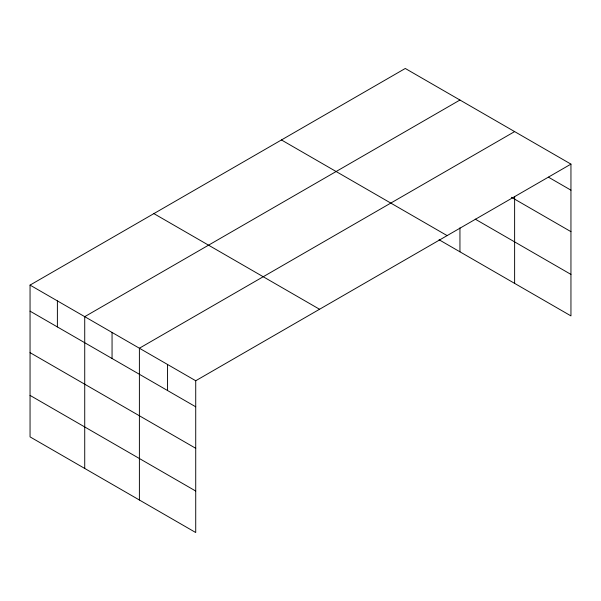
<?xml version="1.0" encoding="UTF-8"?>
<svg xmlns="http://www.w3.org/2000/svg" width="601" height="601" viewBox="0 0 601 601"><rect width="100%" height="100%" fill="white"/><g stroke="black" fill="none" stroke-linecap="round" stroke-linejoin="round"><path stroke-width="0.9" d="M514.621 196.369L514.621 283.379M439.046 239.746L570.95 315.901L570.95 164.118L405.277 68.469L30.05 285.099L30.05 436.882L195.723 532.531L195.723 380.749L30.05 285.099M459.945 100.029L84.726 316.667L84.726 468.449M514.621 131.596L139.394 348.227L139.394 500.009M195.723 380.749L570.95 164.118M548.42 177.16L570.95 190.164M511.406 197.278L570.95 231.663M475.226 219.14L570.95 274.409M281.448 139.958L447.129 235.607M153.871 213.61L319.552 309.26M30.05 311.153L195.723 406.802M30.05 352.644L195.723 448.293M30.05 395.39L195.723 491.04M459.945 227.839L459.945 251.811M167.559 364.491L167.559 390.537M112.056 332.451L112.056 358.496M57.388 300.883L57.388 326.929"/></g></svg>
